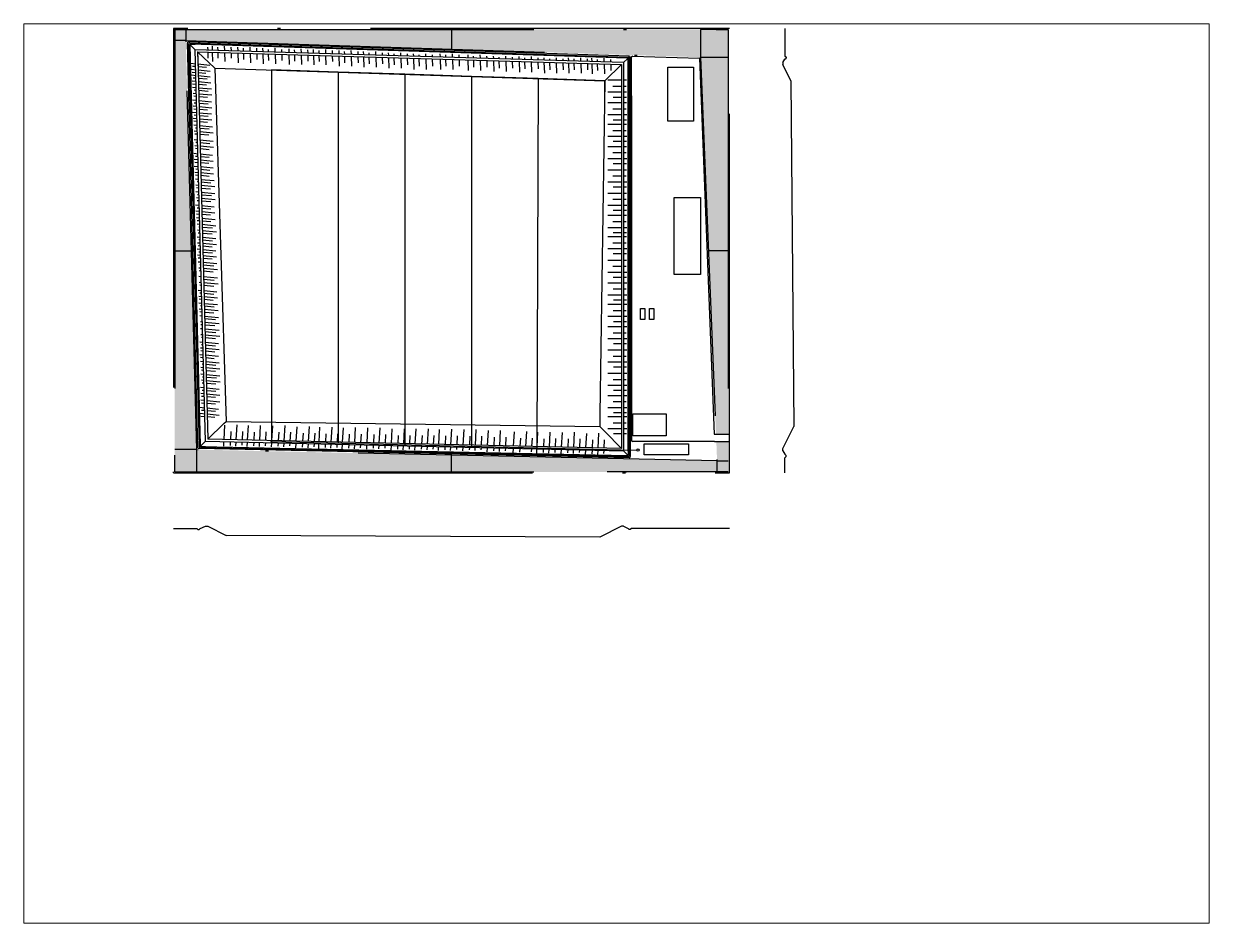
# Paper-space layout 'Layout1' of a CAD drawing. Header units: millimetres. Extents: x 26 to 231, y 20 to 176.
# The model-space entities are those that its viewports show. They can reach past a viewport. Long polylines and large blocks are cut down to what shows.
import ezdxf

# ---------------------------------------------------------------- set-up
doc = ezdxf.new("R2010")
doc.units = ezdxf.units.MM
doc.linetypes.add('ACAD_ISO10W100', pattern=[18, 12, -3, 0, -3])
for name, color, linetype in [('1', 78, 'ACAD_ISO10W100'), ('2', 130, 'Continuous'), ('jas', 1, 'Continuous'), ('NowaWarstwa1', 50, 'Continuous')]:
    doc.layers.add(name, color=color, linetype=linetype)

msp = doc.modelspace()

# ---------------------------------------------------------------- hatches: boundary and pattern name
h = msp.add_hatch()
h.set_pattern_fill('WOOD2', color=3, style=0)
h.set_pattern_definition([(108.676702, (5.2832, 0), (20.32, -60.96), [7.76558, -1515.1503]), (139.3987, (2.7964, 7.3566), (-121.92, 101.6), [3.68314, -183.658]), (136.84761, (0, 9.7536), (-304.8, 284.48), [8.91305, -436.73934]), (109.9831, (-6.5024, 15.8496), (20.32, -60.96), [4.7568, -233.0827]), (90, (-8.128, 20.32), (-20.32, 1e-15), [4.064, -16.256]), (118.17859, (-8.128, 24.384), (162.56, -304.8), [11.16657, -634.29336]), (83.5584, (-13.4011, 34.2271), (20.32, 182.88), [3.95815, -1263.8861]), (129.986886, (-12.95703, 38.16027), (101.6, -121.92), [3.23643, -818.90785])])
h.paths.add_polyline_path([(479.4, 346.9), (479.4, 336.9), (718.4, 329.2), (718.4, 336.9), (718.4, 346.9)])
h.paths.add_polyline_path([(718.4, 336.9), (718.4, 329.2), (942.4, 321.9), (942.4, 346.9), (718.4, 346.9)])
h.paths.add_polyline_path([(942.4, 346.9), (942.4, 321.9), (967.4, 321.9), (967.4, 346.9), (947.4, 346.9)])
h.paths.add_polyline_path([(967.4, 321.9), (942.4, 321.9), (942.4, 320.9), (942.5, 319.9), (942.5, 318.9), (949.6, 147.9), (967.4, 147.9)])
h.paths.add_polyline_path([(967.4, -41.1), (957.4, -41.1), (957.4, -51.1), (967.4, -51.1)])
h.paths.add_polyline_path([(957.4, -51.1), (957.4, -41.1), (718.4, -36), (718.4, -41.1), (718.4, -51.1)])
h.paths.add_polyline_path([(718.4, -41.1), (718.4, -36), (490.4, -31.1), (489.4, -31.1), (489.4, -51.1), (718.4, -51.1)])
h.paths.add_polyline_path([(469.4, -51.1), (484.4, -51.1), (489.4, -51.1), (489.4, -31.1), (469.4, -31.1), (469.4, -36.1)])
h.paths.add_polyline_path([(469.4, -31.1), (489.4, -31.1), (484.5, 147.9), (484.4, 147.9), (469.4, 147.9)])
h.paths.add_polyline_path([(469.4, 147.9), (484.4, 147.9), (484.5, 147.9), (479.4, 335.9), (479.4, 336.9), (469.4, 336.9)])
h.paths.add_polyline_path([(479.4, 336.9), (479.4, 346.9), (469.4, 346.9), (469.4, 336.9)])
h.paths.add_polyline_path([(957.4, -41.1), (967.4, -41.1), (967.4, -23.8), (956.7, -23.8), (957.3, -40.1)])
h.paths.add_polyline_path([(967.4, 147.9), (949.6, 147.9), (956.4, -17.2), (967.4, -17.2)])

# ---------------------------------------------------------------- linework, layer by layer
for p, q in [((482.9, 332.8), (492.3, -27.2)), ((482.9, 332.8), (483, 328.8)), ((483.1, 333.4), (487.9, 328.7)), ((876.3, 321.1), (483.9, 333.8)), ((483.9, 333.8), (487.9, 333.7)), ((499, 331), (499.1, 328.4)), ((503, 332), (503.1, 328.3)), ((508, 331), (508.1, 328.1)), ((514, 332), (514.1, 328)), ((520, 331), (520.1, 327.8)), ((526, 331), (526.1, 327.6)), ((537, 331), (537.1, 327.3)), ((497.1, -23.6), (487.9, 328.7)), ((873.3, 317.2), (487.9, 328.7)), ((490, 326.8), (490.4, 309.8)), ((490, 326.8), (490.4, 312.6)), ((490, 326.8), (871.3, 315.3)), ((490, 326.8), (505.4, 312.1)), ((499.2, 326.5), (499.3, 321)), ((503.2, 326.4), (503.5, 318)), ((508.2, 326.2), (508.3, 321)), ((514.2, 326.1), (514.5, 318)), ((520.2, 325.9), (520.3, 321)), ((526.2, 325.7), (526.5, 317)), ((531, 330), (531.1, 327.4)), ((531.2, 325.5), (531.3, 320)), ((537.2, 325.4), (537.5, 317)), ((543, 330), (543.1, 327.1)), ((543.2, 325.2), (543.3, 320)), ((548.5, 330), (548.6, 326.9)), ((548.7, 325), (549, 316)), ((553.5, 329), (553.6, 326.8)), ((553.6, 324.9), (553.8, 319)), ((559.5, 330), (559.6, 326.6)), ((559.7, 324.7), (560, 316)), ((565.5, 329), (565.6, 326.4)), ((565.7, 324.5), (565.8, 319)), ((572, 329.5), (572.1, 326.2)), ((572.2, 324.3), (572.5, 315.5)), ((577, 328.5), (577.1, 326.1)), ((577.2, 324.1), (577.3, 318.5)), ((583, 329.5), (583.1, 325.9)), ((583.2, 324), (583.5, 315.5)), ((589, 328.5), (589.1, 325.7)), ((589.2, 323.8), (589.3, 318.5)), ((594, 329), (594.1, 325.6)), ((594.2, 323.6), (594.5, 315)), ((599, 328), (599.1, 325.4)), ((599.2, 323.5), (599.3, 318)), ((605, 329), (605.1, 325.2)), ((605.2, 323.3), (605.5, 315)), ((611, 328), (611.1, 325)), ((611.2, 323.1), (611.3, 318)), ((617, 328), (617.1, 324.9)), ((617.2, 322.9), (617.5, 314)), ((622, 327), (622.1, 324.7)), ((622.1, 322.8), (622.3, 317)), ((628, 328), (628.1, 324.5)), ((628.2, 322.6), (628.5, 314)), ((634, 327), (634.1, 324.4)), ((634.2, 322.4), (634.3, 317)), ((639, 327), (639.1, 324.2)), ((639.2, 322.3), (639.5, 313)), ((644, 326), (644.1, 324.1)), ((644.1, 322.1), (644.3, 316)), ((650, 327), (650.1, 323.9)), ((650.2, 321.9), (650.5, 313)), ((656, 326), (656.1, 323.7)), ((656.1, 321.8), (656.3, 316)), ((661.5, 326), (661.6, 323.5)), ((661.7, 321.6), (662, 312)), ((666.5, 325), (666.6, 323.4)), ((666.6, 321.4), (666.8, 315)), ((672.5, 326), (672.6, 323.2)), ((672.7, 321.3), (673, 312)), ((678.5, 325), (678.6, 323)), ((678.6, 321.1), (678.8, 315)), ((684, 325), (684.1, 322.9)), ((684.1, 320.9), (684.5, 311)), ((689, 324), (689, 322.7)), ((689.1, 320.8), (689.3, 314)), ((695, 325), (695.1, 322.5)), ((695.2, 320.6), (695.5, 311)), ((701, 324), (701.1, 322.3)), ((701.1, 320.4), (701.3, 314)), ((708, 325), (708.1, 322.1)), ((708.2, 320.2), (708.5, 311)), ((713, 324), (713.1, 322)), ((713.1, 320), (713.3, 314)), ((719, 325), (719.1, 321.8)), ((725, 324), (725.1, 321.6)), ((733, 324), (733.1, 321.4)), ((738, 323), (738.1, 321.2)), ((744, 324), (744.1, 321.1)), ((750, 323), (750.1, 320.9)), ((756, 323), (756.1, 320.7)), ((761, 322), (761.1, 320.5)), ((767, 323), (767.1, 320.4)), ((773, 322), (773.1, 320.2)), ((779, 322.5), (779.1, 320)), ((784, 321.5), (784.1, 319.9)), ((790, 322.5), (790.1, 319.7)), ((796, 321.5), (796.1, 319.5)), ((801.5, 321.5), (801.6, 319.3)), ((806.5, 320.5), (806.5, 319.2)), ((812.5, 321.5), (812.6, 319)), ((818.5, 320.5), (818.6, 318.8)), ((823.5, 321.5), (823.6, 318.7)), ((828.5, 320.5), (828.6, 318.5)), ((834.5, 321.5), (834.6, 318.3)), ((840.5, 320.5), (840.6, 318.2)), ((844.5, 321), (844.6, 318)), ((855.5, 321), (855.6, 317.7)), ((873.3, 317.1), (877, 320.8)), ((877.3, 253.4), (877.3, 320.1)), ((484, 316.5), (488.3, 316.1)), ((484.5, 311.1), (488.4, 310.7)), ((485.5, 314), (488.3, 313.8)), ((490.3, 315.9), (500.9, 314.9)), ((490.3, 313.6), (498, 312.9)), ((490.4, 310.5), (501.4, 309.5)), ((490.4, 309.8), (499.1, -21.7)), ((505.4, 312.1), (856.3, 300.8)), ((505.4, 312.1), (515.7, -5.7)), ((719.2, 319.9), (719.5, 311)), ((725.2, 319.7), (725.3, 314)), ((733.2, 319.4), (733.5, 310)), ((738.1, 319.3), (738.3, 313)), ((744.2, 319.1), (744.5, 310)), ((750.1, 318.9), (750.3, 313)), ((756.1, 318.7), (756.5, 309)), ((761.1, 318.6), (761.3, 312)), ((767.2, 318.4), (767.5, 309)), ((773.1, 318.2), (773.3, 312)), ((779.2, 318), (779.5, 308.5)), ((784.1, 317.9), (784.3, 311.5)), ((790.2, 317.7), (790.5, 308.5)), ((796.1, 317.5), (796.3, 311.5)), ((801.6, 317.4), (802, 307.5)), ((806.6, 317.2), (806.8, 310.5)), ((812.7, 317), (813, 307.5)), ((818.6, 316.8), (818.8, 310.5)), ((823.7, 316.7), (824, 307.5)), ((828.6, 316.5), (828.8, 310.5)), ((834.7, 316.4), (835, 307.5)), ((840.7, 316.2), (840.8, 310.5)), ((844.7, 316.1), (845, 307)), ((849.5, 320), (849.6, 317.9)), ((849.6, 315.9), (849.8, 310)), ((855.7, 315.7), (856, 307)), ((856.3, 300.8), (871.3, 315.3)), ((861.5, 320), (861.6, 317.5)), ((861.7, 315.5), (861.8, 310)), ((871.3, 315.3), (871.3, -30.2)), ((873.3, 317.1), (873.3, 317.2)), ((873.3, 317.1), (873.3, -32.3)), ((484.5, 306), (488.5, 305.6)), ((485, 308.6), (488.5, 308.3)), ((485, 300.6), (488.7, 300.3)), ((486, 303.5), (488.6, 303.3)), ((490.5, 308.1), (497.5, 307.5)), ((490.5, 305.4), (501.4, 304.4)), ((490.6, 303.1), (498.5, 302.4)), ((490.7, 300.1), (501.9, 299)), ((856.3, 300.8), (851.8, 0.8)), ((856.3, 283.3), (856.3, 300.8)), ((871.3, 301.2), (859, 301.2)), ((876, 301.2), (873.3, 301.2)), ((485.5, 298.1), (488.7, 297.8)), ((485.5, 295), (488.8, 294.7)), ((486, 289.6), (489, 289.3)), ((487, 292.5), (488.9, 292.3)), ((490.8, 297.6), (498, 297)), ((490.8, 294.5), (502.4, 293.4)), ((490.9, 292.2), (499.5, 291.4)), ((491, 289.1), (502.9, 288)), ((871.3, 290.4), (859, 290.4)), ((871.3, 295.6), (863.7, 295.6)), ((875.6, 295.6), (873.3, 295.6)), ((876, 290.4), (873.3, 290.4)), ((485.5, 283.5), (489.1, 283.2)), ((486, 278.1), (489.3, 277.8)), ((486.5, 287.1), (489, 286.9)), ((487, 281), (489.2, 280.8)), ((491, 286.7), (499, 286)), ((491.1, 283), (502.4, 281.9)), ((491.2, 280.6), (499.5, 279.9)), ((491.3, 277.6), (502.9, 276.5)), ((871.3, 280.8), (859, 280.8)), ((871.3, 285.8), (864, 285.8)), ((875.9, 285.8), (873.3, 285.8)), ((876, 280.8), (873.3, 280.8)), ((485.5, 272.5), (489.4, 272.1)), ((486, 267.1), (489.6, 266.8)), ((486.5, 275.6), (489.3, 275.3)), ((487, 270), (489.5, 269.8)), ((491.3, 275.2), (499, 274.5)), ((491.4, 271.9), (502.4, 270.9)), ((491.5, 269.6), (499.5, 268.9)), ((871.3, 270), (859, 270)), ((871.3, 275.2), (863.7, 275.2)), ((875.6, 275.2), (873.3, 275.2)), ((876.1, 270), (873.3, 270)), ((486.5, 264.6), (489.6, 264.3)), ((486.5, 261), (489.7, 260.7)), ((488, 258.5), (489.8, 258.3)), ((491.6, 266.6), (502.9, 265.5)), ((491.6, 264.1), (499, 263.5)), ((491.7, 260.5), (503.4, 259.4)), ((491.8, 258.2), (500.5, 257.4)), ((871.3, 261.4), (859, 261.4)), ((871.3, 265.4), (864, 265.4)), ((876, 265.4), (873.3, 265.4)), ((876, 261.4), (873.3, 261.4)), ((487, 255.6), (489.9, 255.3)), ((487, 248), (490.1, 247.7)), ((487.5, 253.1), (489.9, 252.9)), ((488.5, 245.5), (490.1, 245.4)), ((491.9, 255.1), (503.9, 254)), ((491.9, 252.7), (500, 252)), ((492.1, 247.5), (503.9, 246.4)), ((871.3, 250.6), (859, 250.6)), ((871.3, 255.8), (863.7, 255.8)), ((871.3, 246), (864, 246)), ((875.6, 255.8), (873.3, 255.8)), ((876.1, 250.6), (873.3, 250.6)), ((876, 246), (873.3, 246)), ((877.3, -32.4), (877.3, 253.4)), ((486.5, 235.5), (490.4, 235.1)), ((487.5, 242.6), (490.2, 242.3)), ((488, 240.1), (490.3, 239.9)), ((492.1, 245.2), (501, 244.4)), ((492.2, 242.2), (504.4, 241)), ((492.3, 239.7), (500.5, 239)), ((492.4, 234.9), (503.4, 233.9)), ((871.3, 241.4), (859, 241.4)), ((871.3, 235.8), (863.7, 235.8)), ((876, 241.4), (873.3, 241.4)), ((875.6, 235.8), (873.3, 235.8)), ((487, 230.1), (490.5, 229.8)), ((487, 224), (490.7, 223.7)), ((487.5, 227.6), (490.6, 227.3)), ((488, 233), (490.4, 232.8)), ((492.4, 232.6), (500.5, 231.9)), ((492.5, 229.6), (503.9, 228.5)), ((492.6, 227.1), (500, 226.5)), ((871.3, 230.6), (859, 230.6)), ((871.3, 226), (864, 226)), ((876.1, 230.6), (873.3, 230.6)), ((876, 226), (873.3, 226)), ((487.5, 218.6), (490.8, 218.3)), ((488, 216.1), (490.9, 215.8)), ((488.5, 221.5), (490.7, 221.3)), ((492.7, 223.5), (503.9, 222.4)), ((492.7, 221.1), (501, 220.4)), ((492.8, 218.1), (504.4, 217)), ((492.9, 215.7), (500.5, 215)), ((871.3, 220.4), (859, 220.4)), ((871.3, 214.8), (863.7, 214.8)), ((876, 220.4), (873.3, 220.4)), ((875.6, 214.8), (873.3, 214.8)), ((488, 212.5), (491, 212.2)), ((488.5, 207.1), (491.1, 206.9)), ((489, 204.6), (491.2, 204.4)), ((489.5, 210), (491, 209.9)), ((493, 212), (504.9, 210.9)), ((493, 209.7), (502, 208.9)), ((493.1, 206.7), (505.4, 205.5)), ((493.2, 204.2), (501.5, 203.5)), ((871.3, 209.6), (859, 209.6)), ((871.3, 205), (864, 205)), ((876.1, 209.6), (873.3, 209.6)), ((876, 205), (873.3, 205)), ((488.5, 201), (491.3, 200.7)), ((489, 195.6), (491.4, 195.4)), ((489.5, 193.1), (491.5, 192.9)), ((490, 198.5), (491.3, 198.4)), ((493.3, 200.5), (505.4, 199.4)), ((493.3, 198.2), (502.5, 197.4)), ((493.4, 195.2), (505.9, 194)), ((493.5, 192.7), (502, 192)), ((871.3, 199.4), (859, 199.4)), ((871.3, 193.8), (863.7, 193.8)), ((876, 199.4), (873.3, 199.4)), ((875.6, 193.8), (873.3, 193.8)), ((488, 189), (491.6, 188.7)), ((488.5, 183.6), (491.7, 183.3)), ((489.5, 186.5), (491.7, 186.3)), ((493.6, 188.5), (504.9, 187.4)), ((493.7, 186.1), (502, 185.4)), ((493.7, 183.1), (505.4, 182)), ((871.3, 188.6), (859, 188.6)), ((871.3, 184), (864, 184)), ((876.1, 188.6), (873.3, 188.6)), ((876, 184), (873.3, 184)), ((489, 181.1), (491.8, 180.8)), ((489, 177.6), (491.9, 177.3)), ((489.5, 175.1), (492, 174.9)), ((489.5, 172), (492, 171.8)), ((493.8, 180.7), (501.5, 180)), ((493.9, 177.1), (505.9, 176)), ((494, 174.7), (502, 174)), ((494, 171.6), (506.4, 170.4)), ((871.3, 179.4), (859, 179.4)), ((871.3, 173.8), (863.7, 173.8)), ((876, 179.4), (873.3, 179.4)), ((875.6, 173.8), (873.3, 173.8)), ((489.5, 160.5), (492.3, 160.2)), ((490, 166.6), (492.2, 166.4)), ((490.5, 164.1), (492.2, 163.9)), ((491, 169.5), (492.1, 169.4)), ((494.1, 169.2), (503.5, 168.4)), ((494.2, 166.2), (506.9, 165)), ((494.2, 163.8), (503, 163)), ((494.3, 160), (506.4, 158.9)), ((871.3, 168.6), (859, 168.6)), ((871.3, 160.4), (859, 160.4)), ((871.3, 164), (864, 164)), ((876.1, 168.6), (873.3, 168.6)), ((876, 164), (873.3, 164)), ((876, 160.4), (873.3, 160.4)), ((489.5, 149.5), (492.6, 149.2)), ((490, 155.1), (492.5, 154.9)), ((490.5, 152.6), (492.5, 152.4)), ((491, 158), (492.4, 157.9)), ((494.4, 157.7), (503.5, 156.9)), ((494.5, 154.7), (506.9, 153.5)), ((494.5, 152.2), (503, 151.5)), ((871.3, 149.6), (859, 149.6)), ((871.3, 154.8), (863.7, 154.8)), ((875.6, 154.8), (873.3, 154.8)), ((876.1, 149.6), (873.3, 149.6)), ((484.4, 147.9), (484.5, 147.9)), ((490, 144.1), (492.8, 143.8)), ((490.5, 141.6), (492.8, 141.4)), ((491, 147), (492.7, 146.9)), ((494.6, 149), (506.4, 147.9)), ((494.7, 146.7), (503.5, 145.9)), ((494.8, 143.6), (506.9, 142.5)), ((494.8, 141.2), (503, 140.5)), ((871.3, 139.2), (859, 139.2)), ((871.3, 145), (864, 145)), ((876, 145), (873.3, 145)), ((876, 139.2), (873.3, 139.2)), ((490.5, 138), (492.9, 137.8)), ((491, 132.6), (493.1, 132.4)), ((491.5, 130.1), (493.1, 129.9)), ((492, 135.5), (493, 135.4)), ((494.9, 137.6), (507.4, 136.4)), ((495, 135.2), (504.5, 134.4)), ((495.1, 132.2), (507.9, 131)), ((495.1, 129.8), (504, 129)), ((871.3, 128.4), (859, 128.4)), ((871.3, 133.6), (863.7, 133.6)), ((875.6, 133.6), (873.3, 133.6)), ((876.1, 128.4), (873.3, 128.4)), ((491, 125), (493.3, 124.8)), ((491.5, 119.6), (493.4, 119.4)), ((492.5, 122.5), (493.3, 122.4)), ((495.3, 124.6), (507.9, 123.4)), ((495.3, 122.3), (505, 121.4)), ((495.4, 119.2), (508.4, 118)), ((871.3, 118.8), (859, 118.8)), ((871.3, 123.8), (864, 123.8)), ((876, 123.8), (873.3, 123.8)), ((876.1, 118.8), (873.3, 118.8)), ((490.5, 112.5), (493.6, 112.2)), ((491, 107.1), (493.7, 106.8)), ((492, 117.1), (493.5, 116.9)), ((492, 110), (493.6, 109.9)), ((495.5, 116.8), (504.5, 116)), ((495.6, 112), (507.4, 110.9)), ((495.6, 109.7), (504.5, 108.9)), ((871.3, 108), (859.1, 108)), ((871.3, 113.2), (863.8, 113.2)), ((875.7, 113.2), (873.3, 113.2)), ((876.1, 108), (873.3, 108)), ((491, 101), (493.9, 100.7)), ((491.5, 104.6), (493.8, 104.4)), ((492.5, 98.5), (493.9, 98.4)), ((495.7, 106.7), (507.9, 105.5)), ((495.8, 104.2), (504, 103.5)), ((495.9, 100.5), (507.9, 99.4)), ((495.9, 98.2), (505, 97.4)), ((871.3, 99.4), (859, 99.4)), ((871.3, 103.4), (864.1, 103.4)), ((876, 103.4), (873.3, 103.4)), ((876.1, 99.4), (873.3, 99.4)), ((491.5, 95.6), (494, 95.4)), ((492, 93.1), (494.1, 92.9)), ((492, 89.5), (494.2, 89.3)), ((493.5, 87), (494.2, 86.9)), ((496, 95.2), (508.4, 94)), ((496.1, 92.7), (504.5, 92)), ((496.2, 89.1), (508.9, 87.9)), ((496.2, 86.8), (506, 85.9)), ((871.3, 88.6), (859.1, 88.6)), ((871.3, 93.8), (863.8, 93.8)), ((875.7, 93.8), (873.3, 93.8)), ((876.1, 88.6), (873.3, 88.6)), ((492.5, 84.1), (494.3, 83.9)), ((492.5, 78), (494.5, 77.8)), ((493, 81.6), (494.4, 81.5)), ((494, 75.5), (494.5, 75.5)), ((496.3, 83.7), (509.4, 82.5)), ((496.4, 81.3), (505.5, 80.5)), ((496.5, 77.6), (509.4, 76.4)), ((496.5, 75.3), (506.5, 74.4)), ((871.3, 79.4), (859, 79.4)), ((871.3, 84), (864.1, 84)), ((876, 84), (873.3, 84)), ((876.1, 79.4), (873.3, 79.4)), ((492, 66), (494.8, 65.7)), ((493, 72.6), (494.6, 72.4)), ((493.5, 70.1), (494.7, 70)), ((496.6, 72.3), (509.9, 71)), ((496.7, 69.8), (506, 69)), ((496.8, 65.5), (508.9, 64.4)), ((871.3, 68.6), (859.1, 68.6)), ((871.3, 73.8), (863.8, 73.8)), ((871.3, 64), (864.1, 64)), ((875.7, 73.8), (873.3, 73.8)), ((876.1, 68.6), (873.3, 68.6)), ((876, 64), (873.3, 64)), ((492, 54.6), (495.1, 54.3)), ((492.5, 60.6), (494.9, 60.4)), ((493, 58.1), (495, 57.9)), ((493.5, 63.5), (494.9, 63.4)), ((496.9, 63.2), (506, 62.4)), ((496.9, 60.2), (509.4, 59)), ((497, 57.7), (505.5, 57)), ((497.1, 54.1), (508.9, 53)), ((871.3, 58.4), (859, 58.4)), ((876.1, 58.4), (873.3, 58.4)), ((492.5, 52.1), (495.2, 51.8)), ((492.5, 48.5), (495.2, 48.2)), ((493, 43.1), (495.4, 42.9)), ((494, 46), (495.3, 45.9)), ((497.2, 51.7), (505, 51)), ((497.3, 48.1), (509.4, 46.9)), ((497.3, 45.7), (506.5, 44.9)), ((497.4, 42.7), (509.9, 41.5)), ((871.3, 47.6), (859.1, 47.6)), ((871.3, 52.8), (863.8, 52.8)), ((871.3, 43), (864.1, 43)), ((875.7, 52.8), (873.3, 52.8)), ((876.1, 47.6), (873.3, 47.6)), ((876, 43), (873.3, 43)), ((493, 37), (495.5, 36.8)), ((493.5, 40.6), (495.5, 40.4)), ((494.5, 34.5), (495.6, 34.4)), ((497.5, 40.2), (506, 39.5)), ((497.6, 36.6), (509.9, 35.4)), ((497.6, 34.2), (507, 33.4)), ((871.3, 37.4), (859, 37.4)), ((876.1, 37.4), (873.3, 37.4)), ((492.5, 25), (495.9, 24.7)), ((493.5, 31.6), (495.7, 31.4)), ((494, 29.1), (495.8, 28.9)), ((494, 22.5), (495.9, 22.3)), ((497.7, 31.2), (510.4, 30)), ((497.8, 28.8), (506.5, 28)), ((497.9, 24.5), (509.4, 23.4)), ((497.9, 22.2), (506.5, 21.4)), ((871.3, 26.6), (859.1, 26.6)), ((871.3, 31.8), (863.8, 31.8)), ((871.3, 22), (864.1, 22)), ((875.7, 31.8), (873.3, 31.8)), ((876.1, 26.6), (873.3, 26.6)), ((876, 22), (873.3, 22)), ((493, 19.6), (496, 19.3)), ((493, 13.6), (496.2, 13.3)), ((493.5, 17.1), (496.1, 16.9)), ((493.5, 11.1), (496.2, 10.8)), ((498, 19.1), (509.9, 18)), ((498.1, 16.7), (506, 16)), ((498.2, 13.1), (509.9, 12)), ((498.2, 10.7), (506, 10)), ((871.3, 17.4), (859, 17.4)), ((871.3, 11.8), (863.8, 11.8)), ((876.1, 17.4), (873.3, 17.4)), ((875.7, 11.8), (873.3, 11.8)), ((492, 7), (496.3, 6.6)), ((492.5, 1.6), (496.5, 1.2)), ((493.5, 4.5), (496.4, 4.3)), ((498.3, 6.4), (508.9, 5.4)), ((498.4, 4.1), (506, 3.4)), ((498.5, 1), (509.4, 0)), ((851.8, 0.8), (851.8, -10.3)), ((871.3, 6.6), (859.1, 6.6)), ((871.3, 2), (864.1, 2)), ((876.1, 6.6), (873.3, 6.6)), ((876, 2), (873.3, 2)), ((493, -0.9), (496.5, -1.2)), ((498.5, -1.4), (505.5, -2)), ((499.1, -21.7), (513.7, -7.6)), ((513.7, -7.6), (515.7, -5.7)), ((513.8, -22.1), (514.5, -9)), ((515.7, -5.7), (851.8, -10.3)), ((524.8, -22.3), (525.6, -8.9)), ((534.9, -22.5), (535.7, -9.4)), ((545.9, -22.8), (546.7, -9.3)), ((556.9, -23), (557.7, -9.6)), ((567.9, -23.3), (568.7, -9.5)), ((578.8, -23.5), (579.6, -10.5)), ((589.8, -23.8), (590.6, -10.4)), ((856.3, -14.9), (851.8, -10.3)), ((871.3, -1.6), (859, -1.6)), ((871.3, -7.2), (863.8, -7.2)), ((876.1, -1.6), (873.3, -1.6)), ((875.7, -7.2), (873.3, -7.2)), ((519.8, -22.2), (520.1, -14.9)), ((530.3, -22.4), (530.6, -14.8)), ((540.9, -22.7), (541.3, -15.3)), ((551.4, -22.9), (551.8, -15.2)), ((562.9, -23.2), (563.3, -15.5)), ((573.4, -23.4), (573.8, -15.4)), ((584.8, -23.7), (585.2, -16.4)), ((595.3, -23.9), (595.7, -16.3)), ((599.3, -24), (600.1, -11)), ((605.3, -24.1), (605.7, -16.9)), ((610.3, -24.3), (611.1, -10.9)), ((615.8, -24.4), (616.2, -16.8)), ((620.5, -24.5), (621.2, -11.4)), ((626.4, -24.6), (626.8, -17.3)), ((631.5, -24.7), (632.2, -11.3)), ((636.9, -24.9), (637.3, -17.2)), ((642.4, -25), (643.2, -11.6)), ((648.4, -25.1), (648.8, -17.5)), ((653.4, -25.3), (654.2, -11.5)), ((658.9, -25.4), (659.3, -17.4)), ((664.4, -25.5), (665.1, -12.5)), ((670.3, -25.6), (670.7, -18.4)), ((675.4, -25.8), (676.1, -12.4)), ((680.8, -25.9), (681.2, -18.3)), ((685.8, -26), (686.6, -12.5)), ((691.8, -26.1), (692.2, -18.4)), ((696.8, -26.2), (697.6, -12.4)), ((702.3, -26.4), (702.7, -18.3)), ((706.9, -26.5), (707.7, -12.9)), ((712.9, -26.6), (713.3, -18.8)), ((717.9, -26.7), (718.7, -12.8)), ((723.4, -26.9), (723.8, -18.7)), ((728.9, -27), (729.7, -13.1)), ((734.9, -27.1), (735.3, -19)), ((739.9, -27.2), (740.7, -13)), ((745.4, -27.4), (745.8, -18.9)), ((750.8, -27.5), (751.6, -14)), ((756.8, -27.6), (757.2, -19.9)), ((761.8, -27.7), (762.6, -13.9)), ((767.3, -27.9), (767.7, -19.8)), ((774.3, -28), (775.1, -15)), ((780.3, -28.2), (780.7, -20.9)), ((785.3, -28.3), (786.1, -14.9)), ((790.8, -28.4), (791.2, -20.8)), ((795.5, -28.5), (796.2, -15.4)), ((801.4, -28.6), (801.8, -21.3)), ((806.5, -28.8), (807.2, -15.3)), ((811.9, -28.9), (812.3, -21.2)), ((817.4, -29), (818.2, -15.6)), ((828.4, -29.3), (829.2, -15.5)), ((839.4, -29.5), (840.1, -16.5)), ((850.4, -29.8), (851.1, -16.4)), ((856.3, -14.9), (871.3, -30.2)), ((871.3, -12.4), (859.1, -12.4)), ((871.3, -17), (864.1, -17)), ((876.1, -12.4), (873.3, -12.4)), ((876, -17), (873.3, -17)), ((490.3, -31.1), (490.4, -31.1)), ((492.6, -27.9), (497.1, -23.6)), ((493.2, -28.2), (876.3, -36.3)), ((493.2, -28.2), (497.2, -28.2)), ((497.1, -23.6), (873.3, -32.3)), ((871.3, -30.2), (499.1, -21.7)), ((513.5, -28), (513.7, -24)), ((519.5, -27.3), (519.7, -24.1)), ((524.5, -27.9), (524.7, -24.2)), ((530, -27.2), (530.1, -24.4)), ((534.6, -28.4), (534.8, -24.5)), ((540.6, -27.7), (540.8, -24.6)), ((545.6, -28.3), (545.8, -24.7)), ((551.1, -27.6), (551.3, -24.8)), ((556.6, -28.6), (556.8, -25)), ((562.6, -27.9), (562.8, -25.1)), ((567.6, -28.5), (567.8, -25.2)), ((573.1, -27.8), (573.3, -25.4)), ((578.5, -29.5), (578.7, -25.5)), ((584.5, -28.8), (584.7, -25.6)), ((589.5, -29.4), (589.7, -25.7)), ((595, -28.7), (595.2, -25.9)), ((599, -30), (599.2, -26)), ((605, -29.3), (605.2, -26.1)), ((610, -29.9), (610.2, -26.2)), ((615.5, -29.2), (615.7, -26.3)), ((620.1, -30.4), (620.3, -26.4)), ((626.1, -29.7), (626.3, -26.6)), ((631.1, -30.3), (631.4, -26.7)), ((636.6, -29.6), (636.8, -26.8)), ((642.1, -30.6), (642.3, -26.9)), ((648.1, -29.9), (648.3, -27.1)), ((653.1, -30.5), (653.3, -27.2)), ((658.6, -29.8), (658.8, -27.3)), ((664, -31.5), (664.3, -27.5)), ((670, -30.8), (670.2, -27.6)), ((675, -31.4), (675.3, -27.7)), ((680.5, -30.7), (680.7, -27.8)), ((685.5, -31.5), (685.7, -27.9)), ((691.5, -30.8), (691.7, -28.1)), ((696.5, -31.4), (696.7, -28.2)), ((702, -30.7), (702.1, -28.3)), ((706.6, -31.9), (706.8, -28.4)), ((712.6, -31.2), (712.8, -28.6)), ((717.6, -31.8), (717.8, -28.7)), ((723.1, -31.1), (723.3, -28.8)), ((728.6, -32.1), (728.8, -28.9)), ((734.6, -31.4), (734.8, -29.1)), ((739.6, -32), (739.8, -29.2)), ((745.1, -31.3), (745.3, -29.3)), ((750.5, -33), (750.7, -29.5)), ((756.5, -32.3), (756.7, -29.6)), ((761.5, -32.9), (761.7, -29.7)), ((767, -32.2), (767.2, -29.8)), ((774, -34), (774.2, -30)), ((780, -33.3), (780.2, -30.1)), ((790.5, -33.2), (790.7, -30.4)), ((795.1, -34.4), (795.3, -30.5)), ((801.1, -33.7), (801.3, -30.6)), ((806.1, -34.3), (806.3, -30.7)), ((811.6, -33.6), (811.8, -30.9)), ((817.1, -34.6), (817.3, -31)), ((823.1, -33.9), (823.3, -31.1)), ((823.4, -29.1), (823.8, -21.5)), ((828.1, -34.5), (828.3, -31.2)), ((833.6, -33.8), (833.8, -31.4)), ((833.9, -29.4), (834.3, -21.4)), ((839, -35.5), (839.2, -31.5)), ((845, -34.8), (845.2, -31.6)), ((845.3, -29.6), (845.7, -22.4)), ((850, -35.4), (850.3, -31.8)), ((855.5, -34.7), (855.7, -31.9)), ((855.8, -29.9), (856.2, -22.3)), ((718.4, -41.1), (718.4, -36)), ((873.3, -32.3), (877, -36.1)), ((877.3, -32.4), (877.3, -35.3))]:
    msp.add_line(p, q)
for centre, start, end in [((483.9, 332.8), 88.1463, 181.492), ((876.3, 320.1), 0, 88.1463), ((493.3, -27.2), 181.492, 268.7758), ((876.3, -35.3), 268.7758, 0)]:
    msp.add_arc(centre, 1, start, end)
at = {"layer": '1'}
for p, q in [((468.4, 347.9), (468.4, -52.1)), ((968.4, 347.9), (468.4, 347.9)), ((468.4, 347.9), (469.4, 347.9)), ((469.4, 346.9), (967.4, 346.9)), ((469.4, 346.9), (469.4, -51.1)), ((469.4, 346.9), (479.4, 346.9)), ((479.4, 346.9), (479.4, 336.9)), ((718.4, 346.9), (718.4, 336.9)), ((947.4, 346.9), (942.4, 346.9)), ((942.4, 346.9), (942.4, 321.9)), ((967.4, 346.9), (947.4, 346.9)), ((968.4, 347.9), (967.4, 347.9)), ((967.4, 346.9), (967.4, -51.1)), ((968.4, -52.1), (968.4, 347.9)), ((479.4, 336.9), (469.4, 336.9)), ((489.4, -31.1), (479.4, 336.9)), ((479.4, 336.9), (942.4, 321.9)), ((479.4, 336.9), (479.4, 335.9)), ((718.4, 336.9), (718.4, 329.2)), ((942.4, 320.9), (941.4, 321)), ((942.4, 321.9), (967.4, 321.9)), ((942.4, 321.9), (957.4, -41.1)), ((942.4, 321.9), (942.4, 320.9)), ((942.5, 319.9), (942.5, 318.9)), ((469.4, 147.9), (484.4, 147.9)), ((967.4, 147.9), (949.6, 147.9)), ((489.4, -31.1), (469.4, -31.1)), ((489.4, -51.1), (489.4, -31.1)), ((957.4, -41.1), (489.4, -31.1)), ((469.4, -51.1), (469.4, -36.1)), ((718.4, -51.1), (718.4, -41.1)), ((957.4, -41.1), (957.3, -40.1)), ((957.4, -51.1), (957.4, -41.1)), ((957.4, -41.1), (967.4, -41.1)), ((468.4, -52.1), (468.4, -51.1)), ((468.4, -52.1), (968.4, -52.1)), ((469.4, -51.1), (967.4, -51.1)), ((484.4, -51.1), (489.4, -51.1)), ((514.8, -51.1), (514.8, -52.1)), ((967.4, -51.1), (858.4, -51.1)), ((967.4, -51.1), (957.4, -51.1))]:
    msp.add_line(p, q, dxfattribs=at)
at = {"layer": '2'}
for p, q in [((490.3, -29.1), (480.8, 334.8)), ((507.8, 335), (481.9, 335.8)), ((481.9, 333.8), (491.3, -28.2)), ((482.9, 334.8), (877.3, 322.1)), ((878.3, 323), (507.8, 335)), ((878.3, 287.2), (878.3, 321.1)), ((879.3, 287.2), (879.3, 322)), ((878.3, 287.2), (878.3, -36.4)), ((879.3, 287.2), (879.3, -37.4)), ((878.3, -38.4), (491.3, -30.1)), ((492.3, -29.1), (877.3, -37.4))]:
    msp.add_line(p, q, dxfattribs=at)
for centre, start, end in [((481.8, 334.8), 88.1463, 181.492), ((482.9, 333.8), 88.1463, 181.492), ((877.3, 321.1), 0.0447, 88.1463), ((878.3, 322), 0, 88.1444), ((491.3, -29.1), 181.492, 268.7758), ((492.3, -28.1), 181.492, 268.7758), ((877.3, -36.4), 268.7758, 0), ((878.3, -37.4), 268.7758, 0)]:
    msp.add_arc(centre, 1, start, end, dxfattribs=at)
at = {"layer": 'jas'}
for p, q in [((1018.4, 347.9), (1018.4, 323)), ((1016.4, 317.1), (1018.4, 320.1)), ((1019.4, 322.1), (1018.4, 323)), ((1018.4, 320.1), (1019.4, 321.1)), ((1019.4, 322.1), (1019.4, 321.1)), ((1019.4, 321.1), (1019.4, 322.1)), ((1016.4, 317.1), (1016.4, 315.3)), ((1023.6, 300.8), (1016.4, 315.3)), ((1023.6, 300.8), (1026.3, -10.3)), ((1016.4, -30.2), (1026.3, -10.3)), ((1016.4, -32.3), (1016.4, -30.2)), ((1016.4, -32.3), (1018.4, -35.3)), ((1019.4, -36.3), (1018.4, -35.3)), ((1019.4, -37.4), (1018.4, -38.4)), ((1018.4, -52.1), (1018.4, -38.4)), ((1019.4, -37.4), (1019.4, -36.3)), ((468.4, -102.1), (489.4, -102.1)), ((490.3, -103.1), (489.4, -102.1)), ((490.3, -103.1), (491.3, -103.1)), ((491.3, -103.1), (492.3, -102.1)), ((492.3, -102.1), (497.1, -100.1)), ((497.1, -100.1), (499.1, -100.1)), ((499.1, -100.1), (515.7, -108.4)), ((871.3, -100.1), (851.8, -109.8)), ((873.3, -100.1), (871.3, -100.1)), ((873.3, -100.1), (877.3, -102.1)), ((878.3, -103.1), (877.3, -102.1)), ((879.3, -103.1), (878.3, -103.1)), ((880.3, -102.1), (879.3, -103.1)), ((968.4, -102.1), (880.3, -102.1)), ((851.8, -109.8), (515.7, -108.4))]:
    msp.add_line(p, q, dxfattribs=at)
at = {"layer": 'NowaWarstwa1'}
for p, q in [((880.3, 287.2), (880.3, 321.9)), ((881.3, 322.9), (941.4, 321)), ((941.4, 321), (954.7, -17.2)), ((616.4, 308.5), (556.5, 310.5)), ((556.5, 310.5), (556.5, 60.5)), ((676.4, 306.6), (616.4, 308.5)), ((616.4, 308.5), (616.4, 108.5)), ((736.4, 304.6), (676.4, 306.6)), ((676.4, 306.6), (676.4, 45.4)), ((796.3, 302.7), (736.4, 304.6)), ((736.4, 304.6), (736.4, -28.1)), ((796.3, 302.7), (795.3, -29.5)), ((856.3, 300.8), (796.3, 302.7)), ((880.3, 287.2), (880.3, -22.8)), ((616.4, 108.5), (616.4, -25.3)), ((556.5, 60.5), (556.5, -23.5)), ((676.4, 45.4), (676.4, -26.7)), ((954.7, -17.2), (968.4, -17.2)), ((968.4, -23.8), (968.4, -17.2)), ((556.8, -23.9), (871, -31.3)), ((871, -31.3), (885.3, -31.5)), ((955, -23.8), (881.3, -23.8)), ((955, -23.8), (968.4, -23.8))]:
    msp.add_line(p, q, dxfattribs=at)
for points in [[(913, 313), (936, 313), (936, 264.3), (913, 264.3)], [(918.8, 195.8), (942.4, 195.8), (942.4, 126.5), (918.8, 126.5)], [(896.6, 96), (900.6, 96), (900.6, 86), (896.6, 86)], [(888.4, 95.9), (892.4, 95.9), (892.4, 85.9), (888.4, 85.9)], [(881.7, 1.2), (911.7, 1.2), (911.7, -18.8), (881.7, -18.8)], [(891.7, -25.8), (931.7, -25.8), (931.7, -35.8), (891.7, -35.8)]]:
    msp.add_lwpolyline(points, close=True, dxfattribs=at)
for centre, radius in [((556.5, -23.9), 0.375), ((886.3, -31.5), 1)]:
    msp.add_circle(centre, radius, dxfattribs=at)
for centre, start, end in [((881.3, 321.9), 88.1444, 180), ((881.3, -22.8), 180, 270)]:
    msp.add_arc(centre, 1, start, end, dxfattribs=at)

psp = doc.layouts.get("Layout1")

# ---------------------------------------------------------------- viewports
at = {"layer": '0'}
psp.add_viewport(center=(128.5, 97.5), size=(205.6, 156), view_center_point=(866.87, -52.57), view_height=809.3293, dxfattribs=at)

doc.saveas('drawing.dxf')
